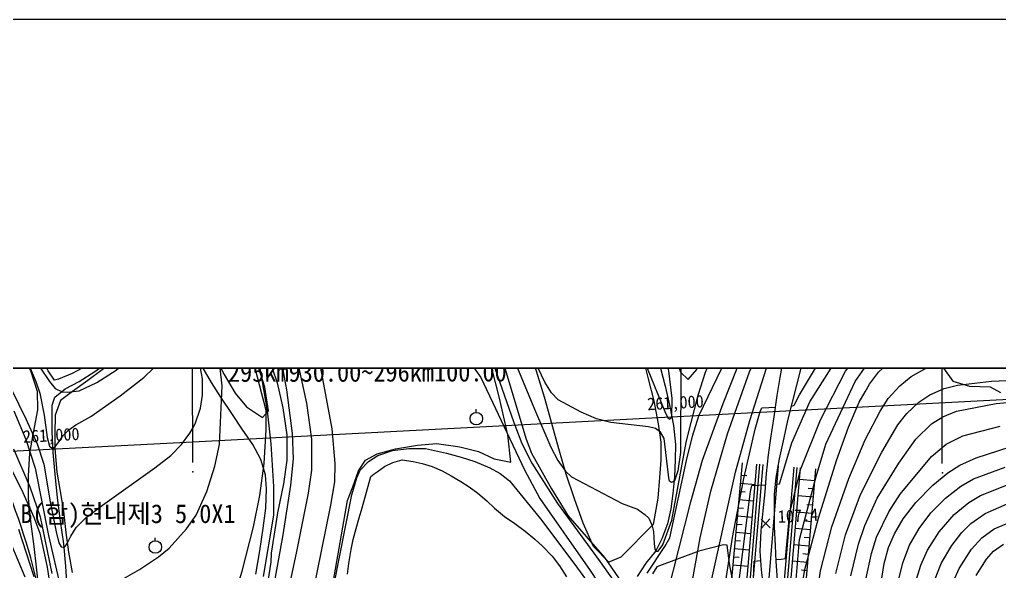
# Model space of a CAD drawing. Header units: millimetres. Extents: x 13158 to 13954, y 1103 to 1809.
# Drawn here: x 13494 to 13650.7, y 1530.8 to 1619.1 of the extents above; entities that cross this region are included whole.
import ezdxf
from ezdxf.xclip import XClip

# ---------------------------------------------------------------- set-up
doc = ezdxf.new("R2010")
doc.units = ezdxf.units.MM
doc.header["$LTSCALE"] = 10
doc.header["$MEASUREMENT"] = 0
doc.header["$XCLIPFRAME"] = 2
doc.layers.add('TX-PAPR', color=2, linetype='Continuous', plot=False)
doc.layers.add('TZ-BASE', color=253, linetype='Continuous')
doc.styles.add('HANA', font='GulimChe.ttf')

# ---------------------------------------------------------------- blocks, each defined once
blk = doc.blocks.new('JD-SGKLSNK8SGJS87')
at = {"layer": 'TZ-BASE'}
for p, q in [((360.94, 67.37, 102), (378.14, 103.02, 102)), ((323.53, 95.29, 101), (334.68, 68.44, 101)), ((291.72, 68.19, 100), (285.51, 92.51, 100)), ((287.29, 91.31, 103.17), (293.51, 72.63, 103.17)), ((291.53, 71.94, 99.36), (286.41, 87.93, 99.36)), ((323.43, 88.85, 103), (331.38, 66.31, 103)), ((280, 63.21), (700, 85.14)), ((290.83, 74.65, 101), (288.6, 84.52, 101)), ((348.91, 84.3, 99), (355.54, 68.04, 99)), ((369.07, 74.37, 104), (372.51, 82.85, 104)), ((281.58, 73.26, 98), (280.01, 81.12, 98)), ((295.07, 71.49, 102), (293.46, 80.1, 102)), ((298.22, 69.36, 103), (295.79, 80.97, 103)), ((328.24, 80.5, 102), (333.35, 63.61, 102)), ((371.8, 74.96, 105), (373.65, 80.06, 105)), ((384.42, 74.52, 108), (389.48, 81.48, 108)), ((252.42, 78.5, 97), (254.49, 73.88, 97)), ((336.32, 72.74, 100), (333.44, 78.94, 100)), ((334.98, 74.48, 101.19), (333.53, 78.63, 101.19)), ((356.18, 74.57, 99), (354.92, 79.24, 99)), ((362.03, 74.34, 101), (363.67, 78.5, 101)), ((252.52, 77.79, 113.64), (254.04, 74.58, 113.64)), ((256.84, 74.53, 94.24), (255.59, 77.36, 94.24)), ((267.73, 74.63, 96), (271.35, 78.33, 96)), ((283.29, 77.38, 99.36), (285, 73.98, 99.36)), ((302.28, 65.28, 104), (299.94, 78.09, 104)), ((356.98, 78.08, 100.06), (358.02, 74.31, 100.06)), ((360.63, 74.78, 100.06), (361.6, 78.03, 100.06)), ((364.82, 69.32, 103), (368.19, 77.77, 103)), ((373.95, 73.47, 93.15), (374.69, 77.42, 93.15)), ((377.06, 70.73, 106), (381.3, 77.86, 106)), ((254.64, 76.54, 96), (257.08, 72.84, 96)), ((263.25, 75.51, 94.24), (260.72, 74.12, 94.24)), ((264.32, 74.44, 94.28), (266.69, 76.25, 94.28)), ((267.52, 76.28, 96.61), (265.51, 74.73, 96.61)), ((272.15, 73.51, 97), (274.35, 75.62, 97)), ((282.98, 72.7, 96.61), (281.32, 75.57, 96.61)), ((284.71, 72.17, 99), (284.2, 76.31, 99)), ((324.67, 75.47, 104), (326.08, 73.48, 104)), ((329.08, 70.2, 103.17), (327.44, 76.55, 103.17)), ((352.01, 76.66, 101.19), (352.85, 73.27, 101.19)), ((354.75, 75.28), (355.59, 72.1)), ((378.71, 69.61, 107), (382.86, 76.19, 107)), ((389.67, 74.31, 110), (391.64, 76.24, 110)), ((397.11, 74.89, 111), (399.36, 75.71, 111)), ((249.87, 73.83, 98), (253.31, 66.88, 98)), ((254.04, 74.58, 113.64), (255.12, 71.31, 113.64)), ((254.49, 73.88, 97), (254.87, 72.83, 97)), ((257.89, 73.04, 94.24), (256.84, 74.53, 94.24)), ((260.72, 74.12, 94.24), (258.5, 73.21, 94.24)), ((261.8, 72.87, 94.28), (264.32, 74.44, 94.28)), ((265.51, 74.73, 96.61), (263.21, 73.02, 96.61)), ((264.63, 72.71, 96), (267.73, 74.63, 96)), ((285, 73.98, 99.36), (286.77, 70.97, 99.36)), ((291.93, 68.18, 101), (290.83, 74.65, 101)), ((336.27, 70.34, 101.19), (334.98, 74.48, 101.19)), ((356.67, 70.15, 99), (356.18, 74.57, 99)), ((358.02, 74.31, 100.06), (359.23, 73.17, 100.06)), ((358.06, 75.07, 100), (358.03, 61.48, 100)), ((359.23, 73.17, 100.06), (360.63, 74.78, 100.06)), ((360.86, 70.66, 101), (362.03, 74.34, 101)), ((365.56, 64.49, 104), (369.07, 74.37, 104)), ((369.11, 66.62, 105), (371.8, 74.96, 105)), ((377.31, 75.15, 108.7), (375.21, 66.81, 108.7)), ((380.4, 66.72, 108), (384.42, 74.52, 108)), ((385.98, 72.85, 109), (387.54, 75.13, 109)), ((388.24, 72.41, 110), (389.67, 74.31, 110)), ((394.92, 73.66, 111), (397.11, 74.89, 111)), ((400.02, 75.1, 112.4), (401.59, 72.89, 112.4)), ((254.87, 72.83, 97), (255.51, 70.97, 97)), ((257.08, 72.84, 96), (257.97, 71.75, 96)), ((258.5, 73.21, 94.24), (257.89, 73.04, 94.24)), ((259.61, 71.66, 94.28), (261.8, 72.87, 94.28)), ((263.21, 73.02, 96.61), (260.76, 71.24, 96.61)), ((261.81, 71.33, 96), (264.63, 72.71, 96)), ((268.37, 70.54, 97), (272.15, 73.51, 97)), ((281.57, 70.66, 98), (281.58, 73.26, 98)), ((284.51, 70.34, 96.61), (282.98, 72.7, 96.61)), ((284.29, 62.77, 99), (284.71, 72.17, 99)), ((293.51, 72.63, 103.17), (294.43, 68.65, 103.17)), ((326.08, 73.48, 104), (333.07, 58.72, 104)), ((337.36, 71.02, 100), (336.32, 72.74, 100)), ((352.85, 73.27, 101.19), (353.74, 69.75, 101.19)), ((373.51, 70.61, 93.15), (373.95, 73.47, 93.15)), ((381.27, 62.82, 109), (385.98, 72.85, 109)), ((387.54, 71.18, 110), (388.24, 72.41, 110)), ((391.26, 70.12, 111), (393.13, 72.17, 111)), ((393.13, 72.17, 111), (394.92, 73.66, 111)), ((400.18, 71.72, 112), (402.34, 72.24, 112)), ((401.59, 72.89, 112.4), (404.26, 72.1, 112.4)), ((402.34, 72.24, 112), (407.77, 72.91, 112)), ((407.77, 72.91, 112), (413.61, 73.13, 112)), ((255.12, 71.31, 113.64), (255.14, 68.29, 113.64)), ((255.51, 70.97, 97), (256.24, 67.44, 97)), ((257.95, 70.36, 94.28), (259.61, 71.66, 94.28)), ((257.97, 71.75, 96), (259.13, 71.19, 96)), ((260.76, 71.24, 96.61), (258.85, 69.79, 96.61)), ((259.13, 71.19, 96), (259.96, 71.13, 96)), ((259.96, 71.13, 96), (261.81, 71.33, 96)), ((263.67, 67.24, 97), (268.37, 70.54, 97)), ((281.24, 68.59, 98), (281.57, 70.66, 98)), ((286.77, 70.97, 99.36), (288.6, 68.78, 99.36)), ((292.1, 68.18, 99.36), (291.53, 71.94, 99.36)), ((295.97, 64.51, 102), (295.07, 71.49, 102)), ((338.47, 69.9, 100), (337.36, 71.02, 100)), ((355.59, 72.1), (356.33, 68.82)), ((359.12, 63.98, 101), (360.86, 70.66, 101)), ((373.03, 67.2, 93.15), (373.51, 70.61, 93.15)), ((376.21, 69.04, 106), (377.06, 70.73, 106)), ((386.6, 69.52, 110), (387.54, 71.18, 110)), ((396.14, 69.55, 112), (397.9, 70.72, 112)), ((397.9, 70.72, 112), (400.18, 71.72, 112)), ((404.26, 72.1, 112.4), (407.54, 72.01, 112.4)), ((407.54, 72.01, 112.4), (409.2, 71.06, 112.4)), ((257.49, 67.43, 94.28), (257.5, 69.04, 94.28)), ((257.5, 69.04, 94.28), (257.95, 70.36, 94.28)), ((258.85, 69.79, 96.61), (257.99, 67.44, 96.61)), ((286.25, 67.75, 96.61), (284.51, 70.34, 96.61)), ((299.04, 63.62, 103), (298.22, 69.36, 103)), ((330.41, 64.31, 103.17), (329.08, 70.2, 103.17)), ((337.42, 66.15, 101.19), (336.27, 70.34, 101.19)), ((342.15, 67.95, 100), (338.47, 69.9, 100)), ((353.74, 69.75, 101.19), (354.46, 66.05, 101.19)), ((356.63, 67.14, 99), (356.67, 70.15, 99)), ((361.52, 60.28, 103), (364.82, 69.32, 103)), ((375.73, 68.87, 106), (376.21, 69.04, 106)), ((375.84, 63.04, 107), (378.71, 69.61, 107)), ((384.9, 65.54, 110), (386.6, 69.52, 110)), ((389.94, 68.11, 111), (391.26, 70.12, 111)), ((394.22, 67.71, 112), (396.14, 69.55, 112)), ((402.15, 68.1, 113), (408.52, 69.32, 113)), ((408.52, 69.32, 113), (413.78, 69.82, 113)), ((251.39, 68.14, 99), (253.28, 63.55, 99)), ((255.14, 68.29, 113.64), (254.47, 64.63, 113.64)), ((256.24, 67.44, 97), (256.7, 63.9, 97)), ((257.53, 64.79, 94.28), (257.49, 67.43, 94.28)), ((257.99, 67.44, 96.61), (257.93, 64.52, 96.61)), ((280.39, 66.1, 98), (281.24, 68.59, 98)), ((287.92, 65.2, 96.61), (286.25, 67.75, 96.61)), ((288.6, 68.78, 99.36), (291.16, 67.08, 99.36)), ((291.16, 67.08, 99.36), (292.1, 68.18, 99.36)), ((291.72, 65.09, 100), (291.72, 68.19, 100)), ((292.56, 62.89, 101), (291.93, 68.18, 101)), ((294.43, 68.65, 103.17), (295.06, 64.3, 103.17)), ((325.28, 68.4, 102.1), (325.3, 67.91, 102.1)), ((334.68, 68.44, 101), (337.29, 62.35, 101)), ((344.56, 66.9, 100), (342.15, 67.95, 100)), ((355.54, 68.04, 99), (356, 67.03, 99)), ((356.33, 68.82), (356.91, 65.83)), ((369.99, 65.22, 106), (370.78, 68.06, 106)), ((370.78, 68.06, 106), (371.03, 68.62, 106)), ((371.03, 68.62, 106), (373.25, 68.74, 106)), ((387.58, 63.53, 111), (389.94, 68.11, 111)), ((392.8, 65.9, 112), (394.22, 67.71, 112)), ((399.96, 67.19, 113), (402.15, 68.1, 113)), ((253.31, 66.88, 98), (255.09, 62.86, 98)), ((260.15, 65.12, 97), (261.31, 65.9, 97)), ((261.31, 65.9, 97), (263.67, 67.24, 97)), ((280, 65.4, 98), (280.39, 66.1, 98)), ((331.38, 66.31, 103), (332.65, 62.95, 103)), ((338.57, 62.08, 101.19), (337.42, 66.15, 101.19)), ((346.9, 66.27, 100), (344.56, 66.9, 100)), ((352.9, 65.58, 100), (346.9, 66.27, 100)), ((354.46, 66.05, 101.19), (354.89, 63.16, 101.19)), ((356, 67.03, 99), (356.29, 66.8, 99)), ((356.29, 66.8, 99), (356.63, 67.14, 99)), ((359.94, 64.12, 102), (360.94, 67.37, 102)), ((366.82, 58.35, 105), (369.11, 66.62, 105)), ((372.49, 63.77, 93.15), (373.03, 67.2, 93.15)), ((375.21, 66.81, 108.7), (374.46, 63.35, 108.7)), ((377.25, 58.86, 108), (380.4, 66.72, 108)), ((390.21, 61.52, 112), (392.8, 65.9, 112)), ((395.67, 63.62, 113), (398.16, 66.05, 113)), ((398.16, 66.05, 113), (399.96, 67.19, 113)), ((254.47, 64.63, 113.64), (253.9, 61.38, 113.64)), ((257.68, 61.47, 94.28), (257.53, 64.79, 94.28)), ((257.93, 64.52, 96.61), (257.93, 62.11, 96.61)), ((259.26, 64.2, 97), (260.15, 65.12, 97)), ((278.18, 62.75, 98), (279.54, 64.57, 98)), ((279.54, 64.57, 98), (280, 65.4, 98)), ((289.59, 62.75, 96.61), (287.92, 65.2, 96.61)), ((291.42, 59.72, 100), (291.72, 65.09, 100)), ((295.06, 64.3, 103.17), (295.06, 60.27, 103.17)), ((296.13, 60.46, 102), (295.97, 64.51, 102)), ((302.8, 59.72, 104), (302.28, 65.28, 104)), ((330.86, 59.97, 103.17), (330.41, 64.31, 103.17)), ((354.03, 65.32, 100), (352.9, 65.58, 100)), ((354.82, 64.75, 100), (354.03, 65.32, 100)), ((355.43, 63.75, 100), (354.82, 64.75, 100)), ((356.91, 65.83), (357.21, 62.77)), ((362.89, 55.31, 104), (365.56, 64.49, 104)), ((368.15, 57.36, 106), (369.99, 65.22, 106)), ((382.99, 60.22, 110), (384.9, 65.54, 110)), ((403.16, 64.15, 114), (409.17, 65.71, 114)), ((0, 48.59), (280, 63.21)), ((253.28, 63.55, 99), (254.8, 58.98, 99)), ((255.09, 62.86, 98), (256.17, 59.62, 98)), ((256.7, 63.9, 97), (257.1, 62.5, 97)), ((258.04, 62.49, 97), (258.65, 63.24, 97)), ((258.65, 63.24, 97), (259.26, 64.2, 97)), ((276.48, 61.01, 98), (278.18, 62.75, 98)), ((283.53, 59.32, 99), (284.29, 62.77, 99)), ((290.88, 60.35, 96.61), (289.59, 62.75, 96.61)), ((292.98, 56.07, 101), (292.56, 62.89, 101)), ((299.03, 58.64, 103), (299.04, 63.62, 103)), ((315.95, 62.68, 103.17), (319.01, 62.91, 103.17)), ((319.01, 62.91, 103.17), (322.38, 62.47, 103.17)), ((332.65, 62.95, 103), (334.25, 59.78, 103)), ((333.35, 63.61, 102), (334.2, 61.38, 102)), ((354.89, 63.16, 101.19), (354.88, 60.24, 101.19)), ((356.13, 57.45, 100), (355.43, 63.75, 100)), ((356.62, 50.66, 101), (358.91, 63.08, 101)), ((357.21, 62.77), (357.19, 60.3)), ((358.91, 63.08, 101), (359.12, 63.98, 101)), ((358.98, 60.23, 102), (359.94, 64.12, 102)), ((372.09, 61.12, 93.15), (372.49, 63.77, 93.15)), ((374.46, 63.35, 108.7), (373.8, 60.47, 108.7)), ((373.86, 56.5, 107), (375.84, 63.04, 107)), ((379.72, 57.65, 109), (381.27, 62.82, 109)), ((384.93, 57.32, 111), (387.58, 63.53, 111)), ((392.96, 59.79, 113), (395.67, 63.62, 113)), ((398.17, 60.83, 114), (400.51, 62.82, 114)), ((400.51, 62.82, 114), (403.16, 64.15, 114)), ((251.32, 62.09, 100), (253.91, 55.99, 100)), ((253.9, 61.38, 113.64), (253.69, 57.76, 113.64)), ((257.1, 62.5, 97), (257.61, 62.14, 97)), ((257.61, 62.14, 97), (258.04, 62.49, 97)), ((258, 58, 94.28), (257.68, 61.47, 94.28)), ((257.93, 62.11, 96.61), (258.26, 58.32, 96.61)), ((307.61, 60.25, 103.17), (309.51, 61.3, 103.17)), ((309.51, 61.3, 103.17), (312.43, 62.09, 103.17)), ((309.59, 60.99, 105), (311.94, 61.82, 105)), ((311.94, 61.82, 105), (314.55, 62.15, 105)), ((312.43, 62.09, 103.17), (315.95, 62.68, 103.17)), ((314.55, 62.15, 105), (317.25, 62.14, 105)), ((317.25, 62.14, 105), (320.61, 61.41, 105)), ((320.61, 61.41, 105), (322.94, 60.72, 105)), ((322.38, 62.47, 103.17), (322.96, 62.32, 103.17)), ((322.96, 62.32, 103.17), (325.69, 61.63, 103.17)), ((325.69, 61.63, 103.17), (328.2, 60.46, 103.17)), ((334.2, 61.38, 102), (337.41, 55.67, 102)), ((337.29, 62.35, 101), (338.38, 60.21, 101)), ((339.75, 58, 101.19), (338.57, 62.08, 101.19)), ((358.03, 61.48, 100), (357.62, 58.58, 100)), ((386.83, 54.79, 112), (390.21, 61.52, 112)), ((405.31, 60.65, 115), (410.73, 62.4, 115)), ((249.92, 60.89, 101), (252.83, 55.1, 101)), ((256.17, 59.62, 98), (257.17, 53.58, 98)), ((273.91, 59.03, 98), (276.48, 61.01, 98)), ((290.75, 54.64, 100), (291.42, 59.72, 100)), ((291.64, 57.91, 96.61), (290.88, 60.35, 96.61)), ((295.06, 60.27, 103.17), (294.52, 56.48, 103.17)), ((295.71, 56.27, 102), (296.13, 60.46, 102)), ((302.75, 56.78, 104), (302.8, 59.72, 104)), ((306.53, 58.57, 103.17), (307.61, 60.25, 103.17)), ((306.78, 58.66, 105), (308.13, 60.05, 105)), ((308.13, 60.05, 105), (309.59, 60.99, 105)), ((310.67, 59.24, 104.83), (311.99, 59.9, 104.83)), ((311.99, 59.9, 104.83), (313.5, 60.3, 104.83)), ((313.5, 60.3, 104.83), (315.23, 60.06, 104.83)), ((315.23, 60.06, 104.83), (316.68, 59.74, 104.83)), ((316.68, 59.74, 104.83), (318.32, 59.26, 104.83)), ((322.94, 60.72, 105), (325.13, 60.06, 105)), ((325.13, 60.06, 105), (327.51, 59.03, 105)), ((328.2, 60.46, 103.17), (330.86, 59.97, 103.17)), ((334.25, 59.78, 103), (338.34, 53.35, 103)), ((338.38, 60.21, 101), (339.62, 58.52, 101)), ((354.88, 60.24, 101.19), (354.67, 57.48, 101.19)), ((356.32, 47.84, 102), (358.98, 60.23, 102)), ((357.19, 60.3), (357.05, 57.58)), ((359.65, 53.59, 103), (361.52, 60.28, 103)), ((367.91, 59.85, -108.7), (363.2, 9.5, -108.7)), ((370.18, 59.65, -108.7), (368.08, 34.93, -108.7)), ((370.68, 59.61, -108.7), (368.6, 35.06, -108.7)), ((371.17, 59.57, -108.7), (369.49, 39.64, -108.7)), ((371.78, 58.14, 93.15), (372.09, 61.12, 93.15)), ((373.8, 60.47, 108.7), (373.26, 57.51, 108.7)), ((380.12, 51.01, 110), (382.99, 60.22, 110)), ((389.5, 54.18, 113), (392.96, 59.79, 113)), ((393.14, 54.83, 114), (398.17, 60.83, 114)), ((402.72, 59.47, 115), (405.31, 60.65, 115)), ((254.8, 58.98, 99), (256.94, 48.22, 99)), ((258.35, 54.22, 94.28), (258, 58, 94.28)), ((258.26, 58.32, 96.61), (258.73, 55.6, 96.61)), ((265.57, 53.07, 98), (273.91, 59.03, 98)), ((282.24, 55.24, 99), (283.53, 59.32, 99)), ((298.49, 54.99, 103), (299.03, 58.64, 103)), ((305.61, 56, 103.17), (306.53, 58.57, 103.17)), ((306.22, 57.46, 105), (306.78, 58.66, 105)), ((308.46, 57.67, 104.83), (309.01, 58.06, 104.83)), ((309.01, 58.06, 104.83), (309.49, 58.41, 104.83)), ((309.49, 58.41, 104.83), (310.67, 59.24, 104.83)), ((318.32, 59.26, 104.83), (319.87, 58.56, 104.83)), ((319.87, 58.56, 104.83), (321.35, 57.77, 104.83)), ((327.51, 59.03, 105), (329.19, 58.13, 105)), ((329.19, 58.13, 105), (330.68, 56.98, 105)), ((333.07, 58.72, 104), (335.52, 54.11, 104)), ((339.62, 58.52, 101), (340.59, 57.61, 101)), ((341.07, 54.1, 101.19), (339.75, 58, 101.19)), ((357.62, 58.58, 100), (357.05, 56.97, 100)), ((361.52, 34.58, 105), (366.82, 58.35, 105)), ((371.57, 55.2, 93.15), (371.78, 58.14, 93.15)), ((373.66, 59.36, -108.7), (371.98, 39.43, -108.7)), ((376.65, 59.11, -108.7), (372.45, 9.5, -108.7)), ((377.15, 59.06, -108.7), (372.96, 9.5, -108.7)), ((376.16, 59.15, -108.7), (374.47, 39.22, -108.7)), ((375.52, 51.88, 108), (377.25, 58.86, 108)), ((379.61, 58.86, -108.7), (377.82, 37.61, -108.7)), ((398.39, 56.29, 115), (400.78, 58.23, 115)), ((400.78, 58.23, 115), (402.72, 59.47, 115)), ((404.89, 57.29, 116), (409.97, 59.17, 116)), ((253.69, 57.76, 113.64), (253.68, 54.21, 113.64)), ((291.81, 55.69, 96.61), (291.64, 57.91, 96.61)), ((294.52, 56.48, 103.17), (293.54, 51.87, 103.17)), ((302.1, 53.09, 104), (302.75, 56.78, 104)), ((305.43, 54.73, 105), (306.22, 57.46, 105)), ((307.07, 52.65, 104.83), (308.46, 57.67, 104.83)), ((321.35, 57.77, 104.83), (322.87, 56.84, 104.83)), ((322.87, 56.84, 104.83), (322.87, 56.83, 104.83)), ((322.87, 56.83, 104.83), (324.19, 55.99, 104.83)), ((330.68, 56.98, 105), (335.65, 50.88, 105)), ((340.59, 57.61, 101), (348.69, 53.36, 101)), ((354.67, 57.48, 101.19), (354.42, 54.17, 101.19)), ((356.24, 56.9, 100), (356.13, 57.45, 100)), ((356.57, 56.69, 100), (356.24, 56.9, 100)), ((357.05, 56.97, 100), (356.57, 56.69, 100)), ((357.05, 57.58), (356.77, 54.92)), ((366.33, 47.89, 106), (368.15, 57.36, 106)), ((367.6, 56.58, -108.7), (370, 56.36, -108.7)), ((367.73, 57.89, -108.7), (368.61, 57.8, -108.7)), ((373.26, 57.51, 108.7), (372.98, 54.8, 108.7)), ((373.43, 56.41, 107), (373.86, 56.5, 107)), ((379.45, 56.97, -108.7), (377.06, 57.17, -108.7)), ((377.07, 47.6, 109), (379.72, 57.65, 109)), ((382.25, 49.63, 111), (384.93, 57.32, 111)), ((402.87, 56.11, 116), (404.89, 57.29, 116)), ((252.83, 55.1, 101), (254.6, 51.13, 101)), ((253.91, 55.99, 100), (255.6, 51.18, 100)), ((258.73, 55.6, 96.61), (259.32, 52.1, 96.61)), ((280.54, 51.47, 99), (282.24, 55.24, 99)), ((291.66, 52.59, 96.61), (291.81, 55.69, 96.61)), ((292.99, 51.45, 101), (292.98, 56.07, 101)), ((294.48, 48.35, 102), (295.71, 56.27, 102)), ((296.63, 45.66, 103), (298.49, 54.99, 103)), ((304.74, 53.82, 103.17), (305.61, 56, 103.17)), ((324.19, 55.99, 104.83), (325.59, 55.01, 104.83)), ((325.59, 55.01, 104.83), (327.05, 53.78, 104.83)), ((337.41, 55.67, 102), (340.02, 51.4, 102)), ((356.77, 54.92), (356.47, 52.48)), ((361.17, 47.83, 104), (362.89, 55.31, 104)), ((367.48, 55.28, -108.7), (368.37, 55.19, -108.7)), ((368.78, 51.92, 107), (369.23, 55.24, 107)), ((369.23, 55.24, 107), (369.44, 56.21, 107)), ((369.44, 56.21, 107), (371.65, 56.32, 107)), ((371.24, 52.15, 93.15), (371.57, 55.2, 93.15)), ((373.15, 56.4, 107), (373.43, 56.41, 107)), ((379.34, 55.66, -108.7), (378.46, 55.73, -108.7)), ((395.64, 53.48, 115), (398.39, 56.29, 115)), ((400.39, 54.19, 116), (402.87, 56.11, 116)), ((406, 54.63, 117), (410.18, 56.25, 117)), ((253.68, 54.21, 113.64), (254.06, 50.45, 113.64)), ((257.17, 53.58, 98), (258.15, 48.79, 98)), ((258.85, 50.53, 94.28), (258.35, 54.22, 94.28)), ((289.71, 49.61, 100), (290.75, 54.64, 100)), ((302.46, 40.72, 103.17), (304.74, 53.82, 103.17)), ((302.59, 40.17, 105), (305.43, 54.73, 105)), ((327.05, 53.78, 104.83), (328.28, 52.59, 104.83)), ((335.52, 54.11, 104), (343.59, 42.61, 104)), ((338.34, 53.35, 103), (345.19, 44.02, 103)), ((342.45, 50.17, 101.19), (341.07, 54.1, 101.19)), ((348.69, 53.36, 101), (351.16, 52.43, 101)), ((354.42, 54.17, 101.19), (353.64, 49.97, 101.19)), ((355.79, 38.34, 103), (359.65, 53.59, 103)), ((367.36, 53.97, -108.7), (369.76, 53.75, -108.7)), ((372.98, 54.8, 108.7), (373, 52.18, 108.7)), ((379.23, 54.35, -108.7), (376.83, 54.56, -108.7)), ((384.39, 48.34, 112), (386.83, 54.79, 112)), ((387.49, 49.8, 113), (389.5, 54.18, 113)), ((391.35, 52.01, 114), (393.14, 54.83, 114)), ((393.62, 50.88, 115), (395.64, 53.48, 115)), ((398.09, 51.83, 116), (400.39, 54.19, 116)), ((401.81, 51.56, 117), (404.13, 53.47, 117)), ((404.13, 53.47, 117), (406, 54.63, 117)), ((259.32, 52.1, 96.61), (259.68, 48.69, 96.61)), ((262.91, 51.06, 98), (265.57, 53.07, 98)), ((291.24, 49.38, 96.61), (291.66, 52.59, 96.61)), ((293.54, 51.87, 103.17), (292.52, 45.41, 103.17)), ((295.77, 22.02, 104), (302.1, 53.09, 104)), ((306.63, 51.07, 104.83), (307.07, 52.65, 104.83)), ((328.28, 52.59, 104.83), (329.88, 51.24, 104.83)), ((351.16, 52.43, 101), (352.33, 51.6, 101)), ((356.47, 52.48), (355.92, 50.09)), ((366.55, 34.08, 107), (368.78, 51.92, 107)), ((367.24, 52.66, -108.7), (368.12, 52.58, -108.7)), ((370.95, 48.94, 93.15), (371.24, 52.15, 93.15)), ((373, 52.18, 108.7), (373, 49.63, 108.7)), ((374.81, 44.54, 108), (375.52, 51.88, 108)), ((379.01, 51.74, -108.7), (376.61, 51.94, -108.7)), ((379.12, 53.05, -108.7), (378.24, 53.12, -108.7)), ((389.37, 47.93, 114), (391.35, 52.01, 114)), ((396.2, 49.34, 116), (398.09, 51.83, 116)), ((404.46, 50.12, 118), (406.77, 51.76, 118)), ((406.77, 51.76, 118), (410.3, 53.27, 118)), ((254.06, 50.45, 113.64), (254.55, 46.48, 113.64)), ((254.6, 51.13, 101), (255.55, 48.58, 101)), ((255.6, 51.18, 100), (257.46, 42.15, 100)), ((259.36, 46.89, 94.28), (258.85, 50.53, 94.28)), ((261.35, 49.5, 98), (262.91, 51.06, 98)), ((279.01, 49.3, 99), (280, 50.71, 99)), ((280, 50.71, 99), (280.54, 51.47, 99)), ((291.3, 41.65, 101), (292.99, 51.45, 101)), ((306.15, 49.33, 104.83), (306.63, 51.07, 104.83)), ((329.88, 51.24, 104.83), (331.51, 50.14, 104.83)), ((335.65, 50.88, 105), (341.13, 43.6, 105)), ((340.02, 51.4, 102), (345.86, 44.68, 102)), ((344.1, 46.45, 101.19), (342.45, 50.17, 101.19)), ((352.33, 51.6, 101), (352.97, 50.97, 101)), ((352.97, 50.97, 101), (353.41, 49.95, 101)), ((355.18, 46.74, 101), (356.62, 50.66, 101)), ((367.12, 51.36, -108.7), (369.51, 51.13, -108.7)), ((370.9, 50.81, 107.38), (372.39, 49.47, 107.38)), ((370.98, 49.4, 107.38), (372.31, 50.88, 107.38)), ((377.91, 42.78, 110), (380.12, 51.01, 110)), ((378.9, 50.43, -108.7), (378.02, 50.51, -108.7)), ((392.24, 48.51, 115), (393.62, 50.88, 115)), ((399.39, 48.79, 117), (401.81, 51.56, 117)), ((408.22, 49.27, 119), (411.67, 50.74, 119)), ((252.12, 49.23, 102), (254.56, 41.69, 102)), ((258.15, 48.79, 98), (258.57, 47.05, 98)), ((259.68, 48.69, 96.61), (260.12, 45.55, 96.61)), ((260.49, 48.09, 98), (261.35, 49.5, 98)), ((276.24, 46.22, 99), (279.01, 49.3, 99)), ((287.88, 42.52, 100), (289.71, 49.61, 100)), ((290.7, 45.76, 96.61), (291.24, 49.38, 96.61)), ((305.65, 47.6, 104.83), (306.15, 49.33, 104.83)), ((331.51, 50.14, 104.83), (333.19, 48.91, 104.83)), ((333.19, 48.91, 104.83), (334.7, 47.61, 104.83)), ((353.64, 49.97, 101.19), (348.5, 44.74, 101.19)), ((353.41, 49.95, 101), (353.69, 48.86, 101)), ((353.69, 48.86, 101), (353.79, 46.94, 101)), ((355.92, 50.09), (355.06, 47.68)), ((366.87, 48.75, -108.7), (369.27, 48.52, -108.7)), ((366.99, 50.05, -108.7), (367.88, 49.97, -108.7)), ((370.77, 45.72, 93.15), (370.95, 48.94, 93.15)), ((373, 49.63, 108.7), (373.18, 46.63, 108.7)), ((378.79, 49.12, -108.7), (376.39, 49.33, -108.7)), ((380.43, 42.58, 111), (382.25, 49.63, 111)), ((386.48, 46.86, 113), (387.49, 49.8, 113)), ((394.64, 46.66, 116), (396.2, 49.34, 116)), ((397.52, 45.88, 117), (399.39, 48.79, 117)), ((401.44, 46.64, 118), (403.03, 48.68, 118)), ((403.03, 48.68, 118), (404.46, 50.12, 118)), ((406.2, 47.83, 119), (408.22, 49.27, 119)), ((255.55, 48.58, 101), (256.73, 43.13, 101)), ((256.94, 48.22, 99), (258.54, 41.29, 99)), ((258.57, 47.05, 98), (258.93, 46.41, 98)), ((259.89, 46.96, 98), (260.49, 48.09, 98)), ((273.93, 47.86, 98.69), (273.95, 47.37, 98.69)), ((292.2, 35.96, 102), (294.48, 48.35, 102)), ((305.33, 46, 104.83), (305.65, 47.6, 104.83)), ((334.7, 47.61, 104.83), (335.96, 46.49, 104.83)), ((355.06, 47.68), (354.05, 45.76)), ((355.5, 46.47, 102), (356.32, 47.84, 102)), ((359.59, 38.96, 104), (361.17, 47.83, 104)), ((364.76, 37.63, 106), (366.33, 47.89, 106)), ((366.75, 47.44, -108.7), (367.63, 47.36, -108.7)), ((376.41, 39.88, 109), (377.07, 47.6, 109)), ((378.68, 47.82, -108.7), (377.8, 47.89, -108.7)), ((382.86, 42.14, 112), (384.39, 48.34, 112)), ((388.56, 45.34, 114), (389.37, 47.93, 114)), ((391.32, 46.28, 115), (392.24, 48.51, 115)), ((404.56, 46.02, 119), (406.2, 47.83, 119)), ((250.91, 46.95, 103), (253.16, 41.61, 103)), ((254.55, 46.48, 113.64), (254.95, 43.14, 113.64)), ((258.93, 46.41, 98), (259.26, 46.38, 98)), ((259.26, 46.38, 98), (259.53, 46.39, 98)), ((259.7, 43.34, 94.28), (259.36, 46.89, 94.28)), ((259.53, 46.39, 98), (259.89, 46.96, 98)), ((260.12, 45.55, 96.61), (260.68, 42.29, 96.61)), ((274.54, 44.82, 99), (276.24, 46.22, 99)), ((290.09, 42.02, 96.61), (290.7, 45.76, 96.61)), ((292.73, 27.5, 103), (296.63, 45.66, 103)), ((304.97, 43.76, 104.83), (305.33, 46, 104.83)), ((335.96, 46.49, 104.83), (337.49, 44.9, 104.83)), ((346.55, 43.98, 101.19), (344.1, 46.45, 101.19)), ((354.05, 45.76), (352.47, 43.8)), ((352.69, 42.19, 102), (355.5, 46.47, 102)), ((353.79, 46.94, 101), (353.89, 46.06, 101)), ((353.89, 46.06, 101), (354.13, 45.69, 101)), ((354.13, 45.69, 101), (354.46, 45.71, 101)), ((360.94, 45.73, 104.68), (354.22, 43.2, 104.68)), ((354.46, 45.71, 101), (355.18, 46.74, 101)), ((364.9, 46.71, 104.68), (360.94, 45.73, 104.68)), ((365.48, 46.7, 104.68), (364.9, 46.71, 104.68)), ((365.87, 43.73, 104.68), (365.48, 46.7, 104.68)), ((366.63, 46.13, -108.7), (369.02, 45.91, -108.7)), ((370.99, 42.75, 93.15), (370.77, 45.72, 93.15)), ((373.18, 46.63, 108.7), (373.27, 44.06, 108.7)), ((378.57, 46.51, -108.7), (376.17, 46.71, -108.7)), ((385.29, 41.75, 113), (386.48, 46.86, 113)), ((390.59, 43.74, 115), (391.32, 46.28, 115)), ((393.56, 43.86, 116), (394.64, 46.66, 116)), ((396.45, 43.47, 117), (397.52, 45.88, 117)), ((399.78, 43.84, 118), (401.44, 46.64, 118)), ((402.58, 42.94, 119), (404.56, 46.02, 119)), ((406.98, 44.46, 120), (408.1, 45.7, 120)), ((408.1, 45.7, 120), (409.71, 46.81, 120)), ((271.5, 42.79, 99), (274.54, 44.82, 99)), ((292.46, 43.96, 103.17), (290.09, 28.54, 103.17)), ((292.52, 45.41, 103.17), (292.46, 43.96, 103.17)), ((337.49, 44.9, 104.83), (338.67, 43.36, 104.83)), ((345.19, 44.02, 103), (347.99, 39.99, 103)), ((345.86, 44.68, 102), (351.18, 37.03, 102)), ((348.5, 44.74, 101.19), (346.55, 43.98, 101.19)), ((366.5, 44.83, -108.7), (367.39, 44.75, -108.7)), ((369.73, 42.95, 108), (369.79, 44.14, 108)), ((369.79, 44.14, 108), (370.88, 44.21, 108)), ((373.26, 44.38, 108), (374.11, 44.44, 108)), ((373.27, 44.06, 108.7), (373.46, 41.15, 108.7)), ((374.11, 44.44, 108), (374.81, 44.54, 108)), ((378.35, 43.9, -108.7), (375.95, 44.1, -108.7)), ((378.46, 45.2, -108.7), (377.57, 45.28, -108.7)), ((387.69, 41.16, 114), (388.56, 45.34, 114)), ((405.3, 41.83, 120), (406.98, 44.46, 120)), ((254.95, 43.14, 113.64), (255.3, 39.77, 113.64)), ((256.73, 43.13, 101), (257.62, 36.79, 101)), ((259.91, 39.8, 94.28), (259.7, 43.34, 94.28)), ((268.1, 40.89, 99), (271.5, 42.79, 99)), ((286.27, 37.33, 100), (287.88, 42.52, 100)), ((304.76, 42.01, 104.83), (304.97, 43.76, 104.83)), ((338.67, 43.36, 104.83), (339.8, 41.61, 104.83)), ((341.13, 43.6, 105), (344.52, 38.9, 105)), ((343.59, 42.61, 104), (347.56, 36.65, 104)), ((352.47, 43.8), (351.1, 41.65)), ((354.22, 43.2, 104.68), (353.56, 42.1, 104.68)), ((366.87, 38.45, 104.68), (365.87, 43.73, 104.68)), ((366.38, 43.52, -108.7), (368.78, 43.3, -108.7)), ((369.44, 26.75, 108), (369.73, 42.95, 108)), ((371.36, 39.73, 93.15), (370.99, 42.75, 93.15)), ((377.28, 38.83, 110), (377.91, 42.78, 110)), ((378.24, 42.59, -108.7), (377.35, 42.66, -108.7)), ((379.85, 38.68, 111), (380.43, 42.58, 111)), ((390.1, 40.69, 115), (390.59, 43.74, 115)), ((392.85, 40.79, 116), (393.56, 43.86, 116)), ((395.55, 40.55, 117), (396.45, 43.47, 117)), ((398.22, 39.96, 118), (399.78, 43.84, 118)), ((400.71, 38.7, 119), (402.58, 42.94, 119))]:
    blk.add_line(p, q, dxfattribs=at)
at = {"layer": 'TZ-BASE', "linetype": 'ByBlock'}
for p, q in [((280, 59.9), (279.97, 78.86)), ((280, 59.9), (279.97, 78.86)), ((399.9, 59.72), (399.87, 79.06))]:
    blk.add_line(p, q, dxfattribs=at)
at = {"layer": 'TZ-BASE'}
for centre in [(325.36, 66.91, 102.1), (274.01, 46.37, 98.69)]:
    blk.add_circle(centre, 1, dxfattribs=at)
blk.add_arc((145.05, 13.98), 113.25, 7.6694, 29.0848, dxfattribs=at)
blk.add_arc((145.05, 13.98), 113.25, 7.6694, 29.0848, dxfattribs=at)
at = {"layer": 'TZ-BASE', "linetype": 'ByBlock'}
for p in [(280, 58.4), (399.91, 58.22)]:
    blk.add_point(p, dxfattribs=at)
at = {"layer": 'TZ-BASE', "style": 'HANA'}
for s, height, rotation, p in [('295km930.00~296km100.00', 3, 0.0945, (285.63, 72.79)), ('261,000', 2, 2.9892, (352.75, 68.24)), ('261,000', 2, 2.9892, (252.89, 63.03)), ('B(함)현내제3 5.0X1', 3, 359.9971, (252.41, 50.21, 54.6)), ('107.4', 2, 2.9892, (373.64, 50.24, 107.38))]:
    blk.add_text(s, height=height, rotation=rotation, dxfattribs=at).set_placement(p)

msp = doc.modelspace()

# ---------------------------------------------------------------- linework, layer by layer
at = {"layer": 'TX-PAPR'}
msp.add_lwpolyline([(13157.89, 1103.05), (13953.89, 1103.05), (13953.89, 1619.05), (13157.89, 1619.05)], close=True, dxfattribs=at)
at = {"layer": 'TX-PAPR', "flags": 128}
msp.add_lwpolyline([(13941.67, 1413.34), (13241.67, 1413.34), (13241.67, 1563.34), (13941.67, 1563.34)], close=True, dxfattribs=at)

# ---------------------------------------------------------------- block references
at = {"layer": 'TZ-BASE'}
ref = msp.add_blockref('JD-SGKLSNK8SGJS87', (13241.67, 1488.34), dxfattribs=at)
XClip(ref).set_block_clipping_path([(0, -75), (699.9999999994, 75)])

doc.saveas('drawing.dxf')
